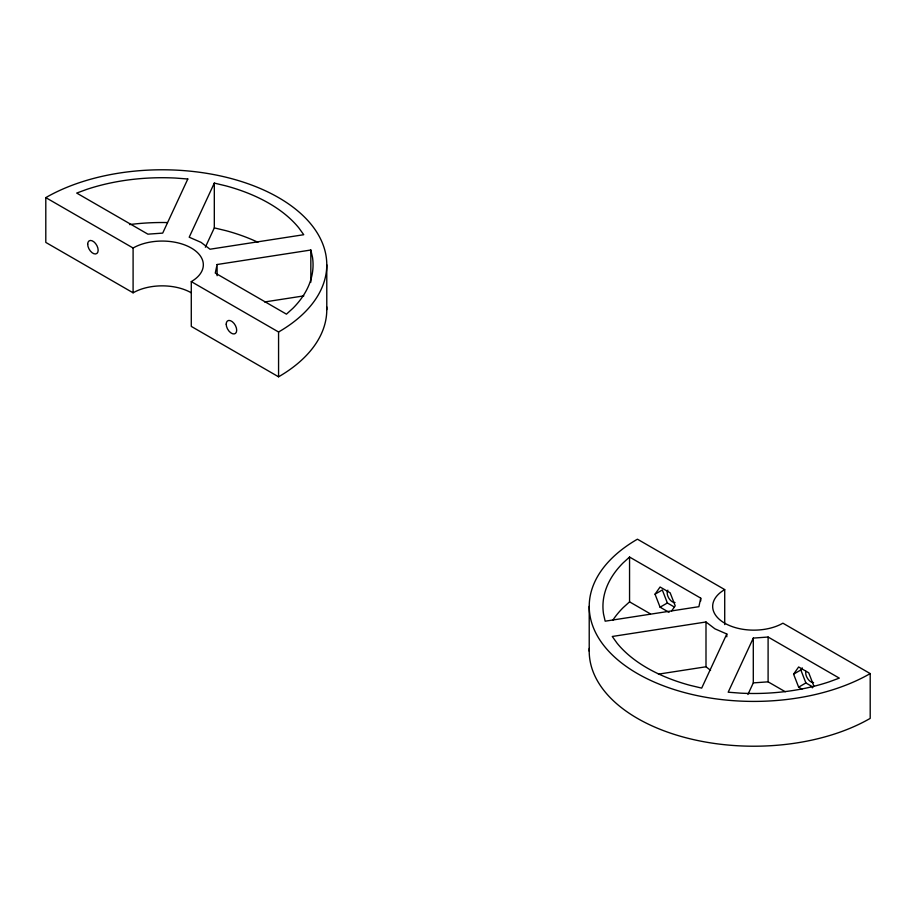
<?xml version="1.0" encoding="UTF-8"?>
<svg xmlns="http://www.w3.org/2000/svg" width="916" height="916" viewBox="0 0 916 916"><rect width="100%" height="100%" fill="white"/><g stroke="black" fill="none" stroke-linecap="round" stroke-linejoin="round"><path stroke-width="1.37" d="M700.729 598.137L698.897 606.69L605.167 621.185L603.518 613.983A150.865 87.1 0 0 1 623.166 562.836L629.555 557.043L700.729 598.137L700.729 600.942M214.31 183.097L189.2 237.21L201.062 242.374L210.004 249.221L303.734 234.714L298.914 228.004A150.865 87.1 0 0 0 225.943 185.879L214.31 183.097L214.31 227.889L205.344 247.217M726.8 633.998L701.69 688.111L690.057 685.328A150.865 87.1 0 0 1 617.086 643.204L612.266 636.483L705.996 621.987L714.938 628.834L726.8 633.998L726.8 636.792M753.295 638.097L728.186 692.21L740.666 693.16A150.865 87.1 0 0 0 829.243 681.825L839.285 678.126L768.1 637.032L753.295 638.097L753.295 682.889L747.914 694.488M669.058 612.357L660.081 607.182L655.043 594.186L660.081 587.007L670.168 592.835L675.218 605.831L671.611 610.961M801.992 689.095L798.638 687.149L793.588 674.153L798.638 666.974L808.725 672.802L813.763 685.798L812.32 687.847M793.588 674.153L800.847 669.962L802.29 667.913M629.555 557.043L629.555 601.846L623.166 607.64A150.865 87.1 0 0 0 612.701 620.372M655.043 594.186L662.314 589.984L667.363 602.98L674.084 606.861M660.081 607.182L667.363 602.98M798.638 687.149L805.885 682.958L812.618 686.84M785.287 691.752L768.1 681.836L753.295 682.889M217.103 264.518L310.833 250.022L312.482 257.224A150.865 87.1 0 0 1 292.834 308.36L286.445 314.154L215.271 273.06L217.103 264.518L217.103 275.716M264.667 301.959L303.837 295.891M658.432 674.142L705.996 666.779L710.564 670.34M214.31 227.889L225.943 230.672A150.865 87.1 0 0 1 257.9 242.282M191.284 292.811A41.151 23.759 0 0 0 133.095 292.811L45.8 242.419L45.8 197.616L133.095 248.018A41.151 23.759 0 0 1 191.284 248.018A41.151 23.759 0 0 1 191.284 281.613L191.284 326.405L278.567 376.808A164.594 95.024 0 0 0 326.714 306.849M191.284 281.613L278.567 332.004L278.567 376.808M724.716 624.586L724.716 589.595L637.433 539.192A164.594 95.024 0 0 0 637.433 673.581A164.594 95.024 0 0 0 870.2 673.581L870.2 718.384A164.594 95.024 0 0 1 688.626 738.445A164.594 95.024 0 0 1 589.286 648.425M870.2 673.581L782.905 623.189A41.151 23.759 0 0 1 724.716 623.189A41.151 23.759 0 0 1 724.716 589.595M629.555 601.846L650.417 613.892M800.847 669.962L805.885 682.958M768.1 637.032L768.1 681.836M705.996 621.987L705.996 666.779M589.217 606.392L589.217 651.184M326.783 264.816L326.783 309.608M310.833 250.022L310.833 282.22M133.095 248.018L133.095 292.811M813.557 682.534A7.408 4.271 60 0 1 807.74 678.745A7.408 4.271 60 0 1 805.874 671.302M675.023 602.556A7.408 4.271 60 0 1 668.703 597.942A7.408 4.271 60 0 1 667.867 590.167M129.534 224.58A150.865 87.1 0 0 1 167.445 222.565M45.8 197.616A164.594 95.024 0 0 1 278.567 197.616A164.594 95.024 0 0 1 278.567 332.004M187.814 178.998L162.704 233.111L147.9 234.164L76.715 193.07L86.757 189.383A150.865 87.1 0 0 1 175.334 178.048L187.814 178.998M87.684 244.194A7.408 4.271 60 0 0 95.539 253.972A7.408 4.271 60 0 0 95.539 243.496A7.408 4.271 60 0 0 87.684 244.194M226.206 324.172A7.408 4.271 60 0 0 234.072 333.951A7.408 4.271 60 0 0 234.072 323.474A7.408 4.271 60 0 0 226.206 324.172"/></g></svg>
